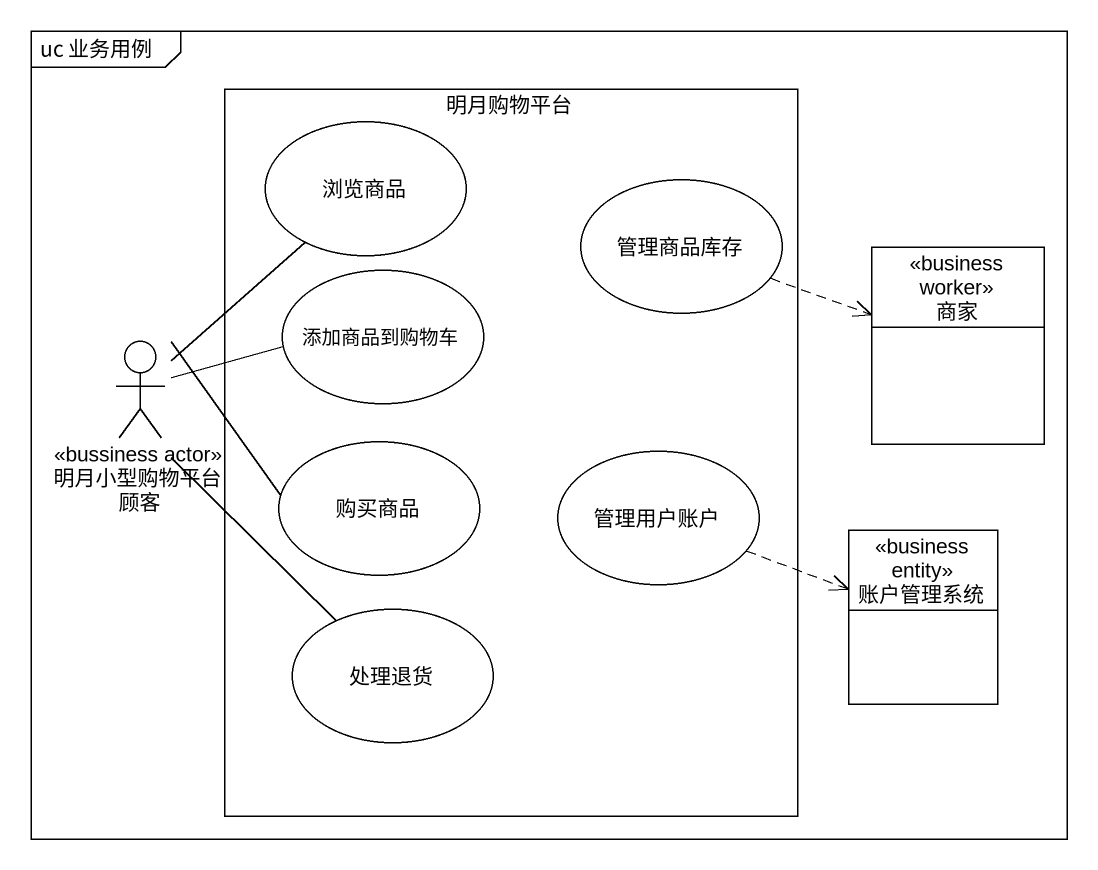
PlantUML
@startuml
mainframe uc 业务用例
allowmixing
hide circle
hide empty members
rectangle 明月购物平台 {
  usecase 浏览商品
  usecase 管理商品库存
  usecase 添加商品到购物车
  usecase 购买商品
  usecase 管理用户账户
  usecase 处理退货
}
class 商家 <<business worker>>
actor 明月小型购物平台顾客 <<bussiness actor>>
class 账户管理系统 <<business entity>>
管理商品库存 .right.> 商家
明月小型购物平台顾客 -up- 浏览商品
明月小型购物平台顾客 -right- 添加商品到购物车
明月小型购物平台顾客 -right- 购买商品
明月小型购物平台顾客 -- 处理退货
管理用户账户 .right.> 账户管理系统
@enduml
